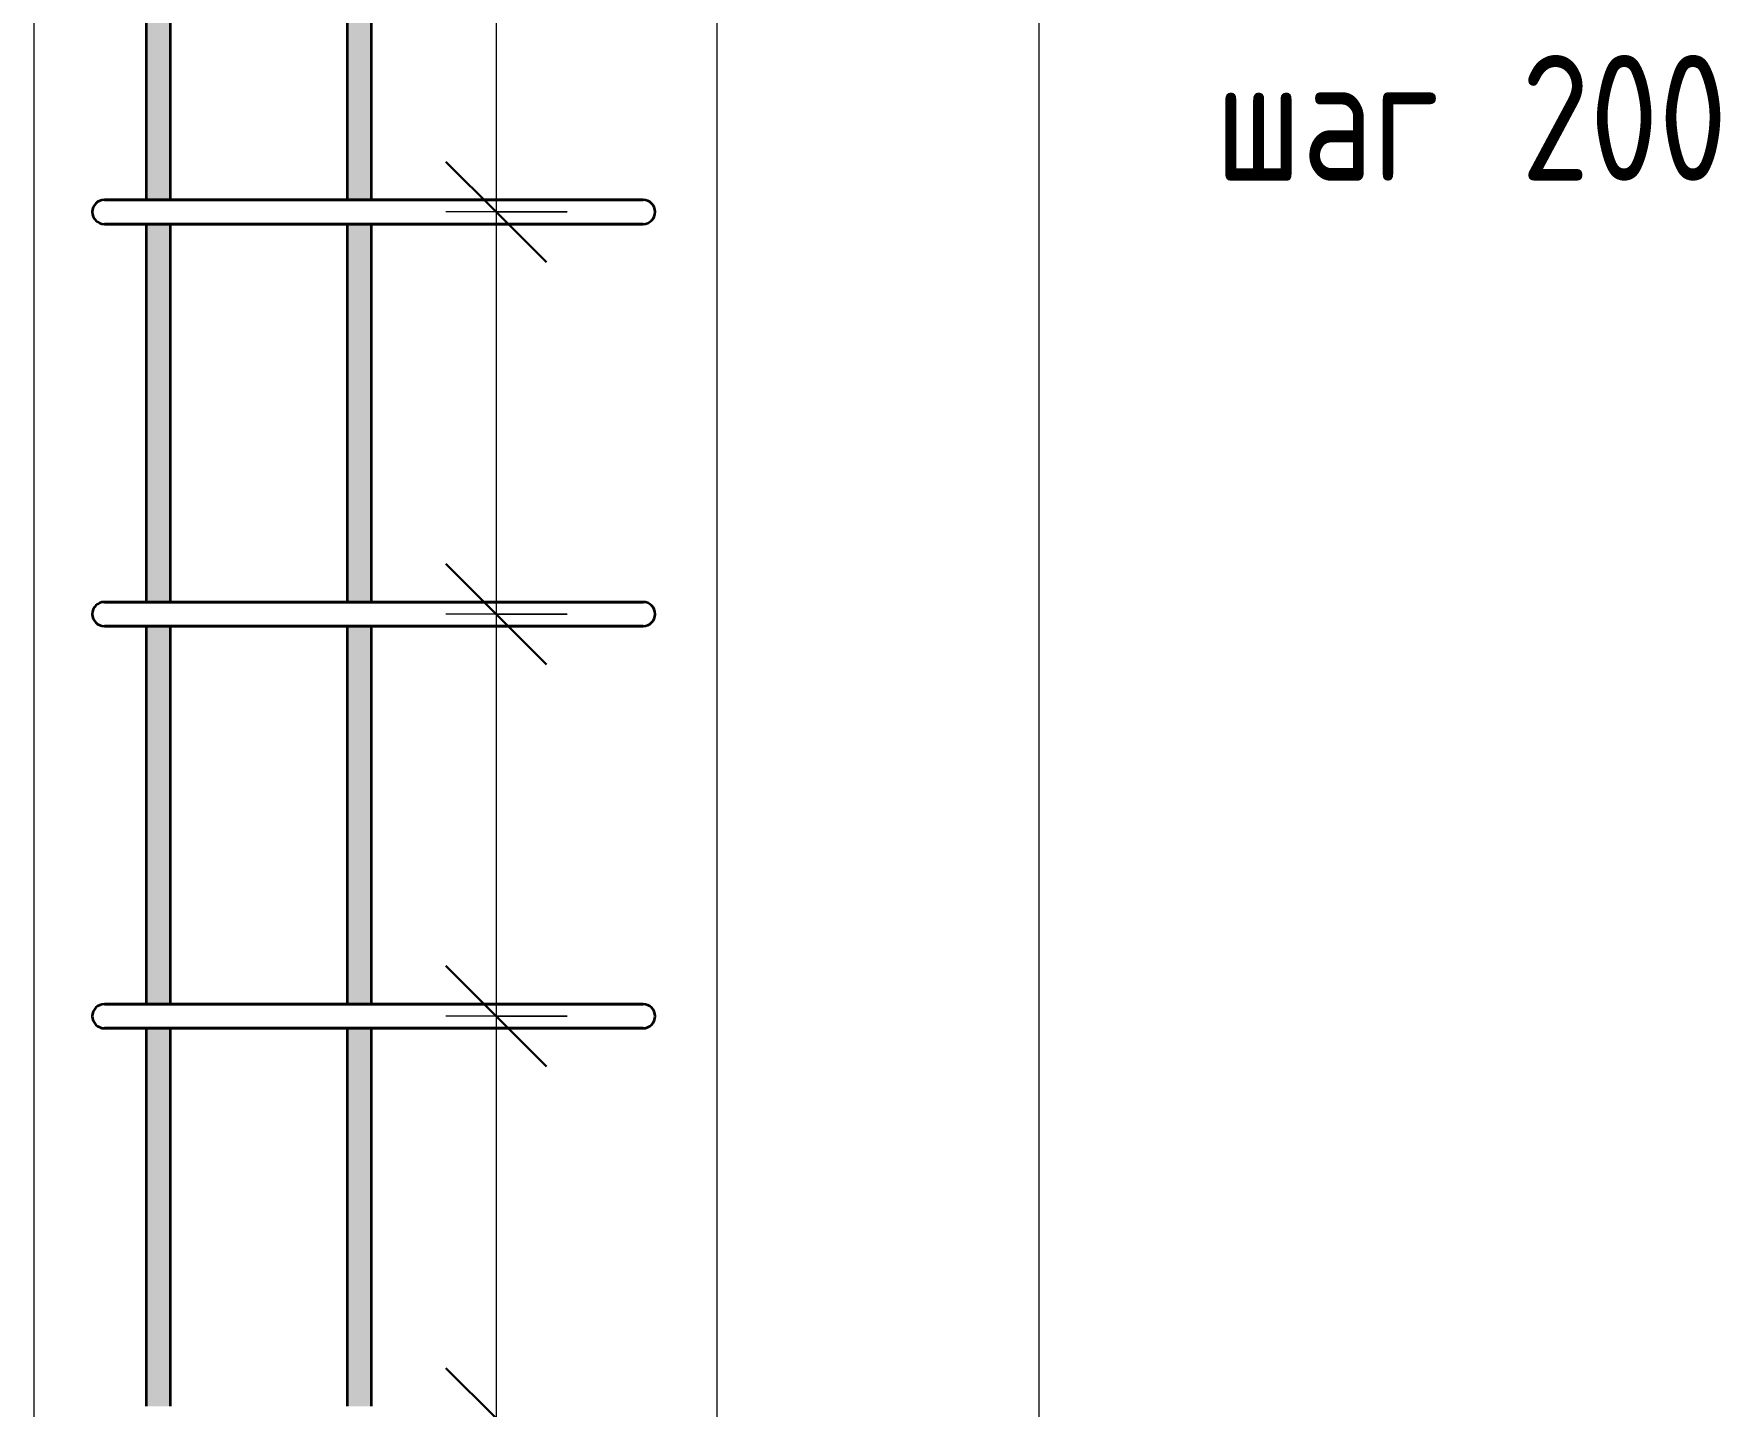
# Model space of a CAD drawing. Header units: millimetres. Extents: x -420 to 46222, y -4716 to 36443.
# Drawn here: x 45148 to 45987, y 1686 to 2369 of the extents above; entities that cross this region are included whole.
import ezdxf

# ---------------------------------------------------------------- set-up
doc = ezdxf.new("R2010")
doc.units = ezdxf.units.MM
for name, color, linetype, lineweight in [('AA_Dim', 7, 'Continuous', 9), ('AA_Dim-25', 7, 'Continuous', 9), ('AA_Oformlenie', 7, 'Continuous', 9), ('AA_Vinoska', 7, 'Continuous', 9), ('AF_Stena_Опалубка', 253, 'Continuous', 20), ('KR_Armatura_Tonkie', 7, 'Continuous', 20)]:
    doc.layers.add(name, color=color, linetype=linetype, lineweight=lineweight)
doc.styles.add('ISOCPEUR_8', font='isocpeur.ttf', dxfattribs={"width": 0.8, "height": 62.5})
doc.dimstyles.new('10_Раскладка_арматуры_с_засечками_1', dxfattribs={"dimscale": 304.8, "dimtxt": 0.18, "dimasz": 0.164042, "dimexe": 0.082021, "dimexo": 0, "dimgap": 0, "dimtad": 1, "dimdec": 3, "dimrnd": 0.001, "dimdsep": 46, "dimtxsty": 'ISOCPEUR_8', "dimblk1": 'OBLIQUE', "dimblk2": 'OBLIQUE', "dimsah": 1, "dimcen": 0.09, "dimdle": 0.082021, "dimazin": 0, "dimtfac": 1, "dimtdec": 4, "dimtix": 1, "dimtmove": 0, "dimatfit": 3, "dimfxl": 1, "dimtvp": 1, "dimtolj": 1, "dimtzin": 0, "dimlwd": 18, "dimlwe": 18, "dimarcsym": 2})

# ---------------------------------------------------------------- blocks, each defined once
blk = doc.blocks.new('350_Стержень верт с удлинением концов _НесАрм_РабПлоск_ - 350_Стержень верт с удлинением концов _НесАрм_РабПлоск_-4184977-Схема обрамления отверстия 1530х1930 _h_')
at = {"layer": 'KR_Armatura_Tonkie', "lineweight": 35}
h = blk.add_hatch(color=256, dxfattribs=at)
h.paths.add_polyline_path([(-32458, 915), (-32452, 915), (-32452.27, 1259), (-32464, 1259), (-32463.8, 915), (-32459.55, 915)])
h.paths.add_polyline_path([(-32458.18, 1283), (-32452, 1283), (-32452.29, 1347), (-32464, 1347), (-32463.8, 1283), (-32459.55, 1283)])
h.paths.add_polyline_path([(-32452.94, 1371), (-32452, 1371), (-32452.2, 1474), (-32464, 1474), (-32463.8, 1371), (-32453.76, 1371)])
h.paths.add_polyline_path([(-32453.76, 1486), (-32452, 1486), (-32452.2, 1674), (-32464, 1674), (-32463.8, 1486), (-32453.98, 1486)])
h.paths.add_polyline_path([(-32458.38, 1686), (-32452, 1686), (-32452.2, 1874), (-32464, 1874), (-32463.8, 1686), (-32459.55, 1686)])
h.paths.add_polyline_path([(-32453.1, 1886), (-32452, 1886), (-32452.2, 2074), (-32464, 2074), (-32463.8, 1886), (-32453.76, 1886)])
h.paths.add_polyline_path([(-32453.76, 2086), (-32452, 2086), (-32452.2, 2274), (-32464, 2274), (-32463.8, 2086), (-32454.22, 2086)])
h.paths.add_polyline_path([(-32458.67, 2286), (-32452, 2286), (-32452.2, 2474), (-32464, 2474), (-32463.8, 2286), (-32459.55, 2286)])
h.paths.add_polyline_path([(-32453.76, 2486), (-32452, 2486), (-32452.2, 2674), (-32464, 2674), (-32463.8, 2486), (-32454.37, 2486)])
h.paths.add_polyline_path([(-32453.76, 2686), (-32452, 2686), (-32452.2, 2874), (-32464, 2874), (-32463.8, 2686), (-32454.45, 2686)])
h.paths.add_polyline_path([(-32458.97, 2886), (-32452, 2886), (-32452.2, 3074), (-32464, 3074), (-32463.8, 2886), (-32459.55, 2886)])
h.paths.add_polyline_path([(-32453.76, 3086), (-32452, 3086), (-32452.2, 3274), (-32464, 3274), (-32463.8, 3086), (-32454.61, 3086)])
h.paths.add_polyline_path([(-32453.76, 3286), (-32452, 3286), (-32452.2, 3387), (-32464, 3387), (-32463.8, 3286), (-32454.69, 3286)])
h.paths.add_polyline_path([(-32459.23, 3419), (-32452, 3419), (-32452.2, 3487), (-32464, 3487), (-32463.8, 3419), (-32459.55, 3419)])
h.paths.add_polyline_path([(-32459.28, 3519), (-32452, 3519), (-32452.2, 4080), (-32464, 4080), (-32463.8, 3519), (-32459.55, 3519)])
for p, q in [((-32464, 2474), (-32464, 2286)), ((-32452, 2286), (-32452, 2474)), ((-32464, 2274), (-32464, 2086)), ((-32452, 2086), (-32452, 2274)), ((-32464, 2074), (-32464, 1886)), ((-32452, 1886), (-32452, 2074)), ((-32464, 1874), (-32464, 1686)), ((-32452, 1686), (-32452, 1874))]:
    blk.add_line(p, q, dxfattribs=at)
blk = doc.blocks.new('350_Стержень верт с удлинением концов _НесАрм_РабПлоск_ - 350_Стержень верт с удлинением концов _НесАрм_РабПлоск_-V19-Схема обрамления отверстия 1530х1930 _h_')
at = {"layer": 'KR_Armatura_Tonkie', "lineweight": 35}
for p, q in [((-32464, 2474), (-32464, 2286)), ((-32452, 2286), (-32452, 2474)), ((-32464, 2274), (-32464, 2086)), ((-32452, 2086), (-32452, 2274)), ((-32464, 2074), (-32464, 1886)), ((-32452, 1886), (-32452, 2074)), ((-32464, 1874), (-32464, 1686)), ((-32452, 1686), (-32452, 1874))]:
    blk.add_line(p, q, dxfattribs=at)
blk = doc.blocks.new('350_Стержень верт с удлинением концов _НесАрм_РабПлоск_ - 350_Стержень верт с удлинением концов _НесАрм_РабПлоск_-V20-Схема обрамления отверстия 1530х1930 _h_')
at = {"layer": 'KR_Armatura_Tonkie', "lineweight": 35}
h = blk.add_hatch(color=256, dxfattribs=at)
h.paths.add_polyline_path([(-32558, 915), (-32552, 915), (-32552.27, 1259), (-32564, 1259), (-32563.8, 915), (-32559.55, 915)])
h.paths.add_polyline_path([(-32558.18, 1283), (-32552, 1283), (-32552.29, 1347), (-32564, 1347), (-32563.8, 1283), (-32559.55, 1283)])
h.paths.add_polyline_path([(-32558.22, 1371), (-32552, 1371), (-32552.2, 1474), (-32564, 1474), (-32563.8, 1371), (-32559.55, 1371)])
h.paths.add_polyline_path([(-32564, 1486), (-32552, 1486), (-32552.2, 1674), (-32564, 1674), (-32564, 1493.82)])
h.paths.add_polyline_path([(-32558.17, 1686), (-32552, 1686), (-32552.2, 1874), (-32564, 1874), (-32563.8, 1686), (-32558.38, 1686)])
h.paths.add_polyline_path([(-32563.38, 1886), (-32552, 1886), (-32552.2, 2074), (-32564, 2074), (-32563.8, 1886)])
h.paths.add_polyline_path([(-32552.8, 2086), (-32552, 2086), (-32552.2, 2274), (-32564, 2274), (-32563.8, 2086), (-32553.16, 2086)])
h.paths.add_polyline_path([(-32552.2, 2286), (-32552, 2286), (-32552.2, 2474), (-32564, 2474), (-32563.8, 2286), (-32552.46, 2286)])
h.paths.add_polyline_path([(-32558, 2486), (-32552, 2486), (-32552.2, 2674), (-32564, 2674), (-32563.8, 2486), (-32558.17, 2486)])
h.paths.add_polyline_path([(-32558, 2686), (-32552, 2686), (-32552.2, 2874), (-32564, 2874), (-32563.8, 2686), (-32558.17, 2686)])
h.paths.add_polyline_path([(-32552.13, 2886), (-32552, 2886), (-32552.2, 3074), (-32564, 3074), (-32563.8, 2886), (-32552.2, 2886)])
h.paths.add_polyline_path([(-32558.17, 3086), (-32552, 3086), (-32552.2, 3274), (-32564, 3274), (-32563.8, 3086), (-32559.07, 3086)])
h.paths.add_polyline_path([(-32558.17, 3286), (-32552, 3286), (-32552.2, 3387), (-32564, 3387), (-32563.8, 3286), (-32559.16, 3286)])
h.paths.add_polyline_path([(-32559.23, 3419), (-32552, 3419), (-32552.2, 3487), (-32564, 3487), (-32563.8, 3419), (-32559.55, 3419)])
h.paths.add_polyline_path([(-32559.28, 3519), (-32552, 3519), (-32552.2, 4080), (-32564, 4080), (-32563.8, 3519), (-32559.55, 3519)])
for p, q in [((-32564, 2474), (-32564, 2286)), ((-32552, 2286), (-32552, 2474)), ((-32564, 2274), (-32564, 2086)), ((-32552, 2086), (-32552, 2274)), ((-32564, 2074), (-32564, 1886)), ((-32552, 1886), (-32552, 2074)), ((-32564, 1874), (-32564, 1686)), ((-32552, 1686), (-32552, 1874))]:
    blk.add_line(p, q, dxfattribs=at)
blk = doc.blocks.new('011_Прямоугольник обрыва _ЭлУзла_ - 011_Прямоугольник обрыва _ЭлУзла_-4186116-Схема обрамления отверстия 1530х1930 _h_')
at = {"layer": 'AA_Oformlenie'}
blk.add_line((-32120, 3323.82), (-32120, 1631.93), dxfattribs=at)
blk = doc.blocks.new('DIMBLOCK154-Схема обрамления отверстия 1530х1930 _h_')
at = {"layer": 'AA_Dim-25', "lineweight": 30}
for p, q in [((45378.5, 2480), (45353.5, 2505)), ((45378.5, 2480), (45403.5, 2455)), ((45378.5, 2280), (45353.5, 2305)), ((45378.5, 2280), (45403.5, 2255))]:
    blk.add_line(p, q, dxfattribs=at)
at = {"layer": 'AA_Dim-25', "lineweight": 18}
for p, q in [((45413.85, 2480), (45353.5, 2480)), ((45378.5, 2480), (45378.5, 2280)), ((45378.5, 2480), (45413.85, 2480)), ((45413.85, 2280), (45353.5, 2280)), ((45378.5, 2280), (45413.85, 2280))]:
    blk.add_line(p, q, dxfattribs=at)
blk = doc.blocks.new('_Oblique')
at = {"color": 0, "linetype": 'ByBlock', "lineweight": -2}
blk.add_line((-0.5, -0.5), (0.5, 0.5), dxfattribs=at)
blk = doc.blocks.new('DIMBLOCK155-Схема обрамления отверстия 1530х1930 _h_')
at = {"layer": 'AA_Dim-25', "lineweight": 30}
for p, q in [((45378.5, 2280), (45353.5, 2305)), ((45378.5, 2280), (45403.5, 2255)), ((45378.5, 2080), (45353.5, 2105)), ((45378.5, 2080), (45403.5, 2055))]:
    blk.add_line(p, q, dxfattribs=at)
at = {"layer": 'AA_Dim-25', "lineweight": 18}
for p, q in [((45413.85, 2280), (45353.5, 2280)), ((45378.5, 2280), (45378.5, 2080)), ((45378.5, 2280), (45413.85, 2280)), ((45413.85, 2080), (45353.5, 2080)), ((45378.5, 2080), (45413.85, 2080))]:
    blk.add_line(p, q, dxfattribs=at)
blk = doc.blocks.new('DIMBLOCK156-Схема обрамления отверстия 1530х1930 _h_')
at = {"layer": 'AA_Dim-25', "lineweight": 30}
for p, q in [((45378.5, 2080), (45353.5, 2105)), ((45378.5, 2080), (45403.5, 2055)), ((45378.5, 1880), (45353.5, 1905)), ((45378.5, 1880), (45403.5, 1855))]:
    blk.add_line(p, q, dxfattribs=at)
at = {"layer": 'AA_Dim-25', "lineweight": 18}
for p, q in [((45413.85, 2080), (45353.5, 2080)), ((45378.5, 2080), (45378.5, 1880)), ((45378.5, 2080), (45413.85, 2080)), ((45413.85, 1880), (45353.5, 1880)), ((45378.5, 1880), (45413.85, 1880))]:
    blk.add_line(p, q, dxfattribs=at)
blk = doc.blocks.new('DIMBLOCK157-Схема обрамления отверстия 1530х1930 _h_')
at = {"layer": 'AA_Dim-25', "lineweight": 30}
for p, q in [((45378.5, 1880), (45353.5, 1905)), ((45378.5, 1880), (45403.5, 1855)), ((45378.5, 1680), (45353.5, 1705)), ((45378.5, 1680), (45403.5, 1655))]:
    blk.add_line(p, q, dxfattribs=at)
at = {"layer": 'AA_Dim-25', "lineweight": 18}
for p, q in [((45413.85, 1880), (45353.5, 1880)), ((45378.5, 1880), (45378.5, 1680)), ((45378.5, 1880), (45413.85, 1880)), ((45413.85, 1680), (45353.5, 1680)), ((45378.5, 1680), (45413.85, 1680))]:
    blk.add_line(p, q, dxfattribs=at)
blk = doc.blocks.new('DIMBLOCK158-Схема обрамления отверстия 1530х1930 _h_')
at = {"layer": 'AA_Dim-25', "lineweight": 30}
for p, q in [((45378.5, 1680), (45353.5, 1705)), ((45378.5, 1680), (45403.5, 1655)), ((45378.5, 1480), (45353.5, 1505)), ((45378.5, 1480), (45403.5, 1455))]:
    blk.add_line(p, q, dxfattribs=at)
at = {"layer": 'AA_Dim-25', "lineweight": 18}
for p, q in [((45413.85, 1680), (45353.5, 1680)), ((45378.5, 1680), (45378.5, 1455)), ((45378.5, 1680), (45413.85, 1680)), ((45413.85, 1480), (45353.5, 1480)), ((45378.5, 1480), (45413.85, 1480))]:
    blk.add_line(p, q, dxfattribs=at)

msp = doc.modelspace()

# ---------------------------------------------------------------- linework, layer by layer
at = {"layer": 'AF_Stena_Опалубка'}
for p, q in [((45488.3974, 730), (45488.3974, 3580)), ((45148.3974, 3345), (45148.3974, 1415))]:
    msp.add_line(p, q, dxfattribs=at)
at = {"layer": 'KR_Armatura_Tonkie', "lineweight": 35}
for p, q in [((45219.542, 2286), (45183.542, 2286)), ((45183.542, 2286), (45219.542, 2286)), ((45415.542, 2286), (45219.542, 2286)), ((45219.542, 2286), (45415.542, 2286)), ((45390.0862, 2286), (45352.9207, 2286)), ((45451.542, 2286), (45390.0862, 2286)), ((45403.8323, 2286), (45440.9979, 2286)), ((45440.9979, 2286), (45415.542, 2286)), ((45415.542, 2286), (45451.542, 2286)), ((45440.9979, 2286), (45440.9979, 2286)), ((45219.542, 2274), (45183.542, 2274)), ((45183.542, 2274), (45219.542, 2274)), ((45415.542, 2274), (45219.542, 2274)), ((45219.542, 2274), (45415.542, 2274)), ((45390.0862, 2274), (45352.9207, 2274)), ((45451.542, 2274), (45390.0862, 2274)), ((45403.8323, 2274), (45440.9979, 2274)), ((45451.542, 2274), (45415.542, 2274)), ((45415.542, 2274), (45451.542, 2274)), ((45440.9979, 2274), (45451.542, 2274)), ((45219.542, 2086), (45183.542, 2086)), ((45183.542, 2086), (45219.542, 2086)), ((45415.542, 2086), (45219.542, 2086)), ((45219.542, 2086), (45415.542, 2086)), ((45390.0862, 2086), (45352.9207, 2086)), ((45451.542, 2086), (45390.0862, 2086)), ((45403.8323, 2086), (45440.9979, 2086)), ((45440.9979, 2086), (45415.542, 2086)), ((45415.542, 2086), (45451.542, 2086)), ((45440.9979, 2086), (45440.9979, 2086)), ((45219.542, 2074), (45183.542, 2074)), ((45183.542, 2074), (45219.542, 2074)), ((45415.542, 2074), (45219.542, 2074)), ((45219.542, 2074), (45415.542, 2074)), ((45390.0862, 2074), (45352.9207, 2074)), ((45451.542, 2074), (45390.0862, 2074)), ((45403.8323, 2074), (45440.9979, 2074)), ((45451.542, 2074), (45415.542, 2074)), ((45415.542, 2074), (45451.542, 2074)), ((45440.9979, 2074), (45451.542, 2074)), ((45219.542, 1886), (45183.542, 1886)), ((45183.542, 1886), (45219.542, 1886)), ((45415.542, 1886), (45219.542, 1886)), ((45219.542, 1886), (45415.542, 1886)), ((45390.0862, 1886), (45352.9207, 1886)), ((45451.542, 1886), (45390.0862, 1886)), ((45403.8323, 1886), (45440.9979, 1886)), ((45440.9979, 1886), (45415.542, 1886)), ((45415.542, 1886), (45451.542, 1886)), ((45440.9979, 1886), (45440.9979, 1886)), ((45219.542, 1874), (45183.542, 1874)), ((45183.542, 1874), (45219.542, 1874)), ((45415.542, 1874), (45219.542, 1874)), ((45219.542, 1874), (45415.542, 1874)), ((45390.0862, 1874), (45352.9207, 1874)), ((45451.542, 1874), (45390.0862, 1874)), ((45403.8323, 1874), (45440.9979, 1874)), ((45451.542, 1874), (45415.542, 1874)), ((45415.542, 1874), (45451.542, 1874)), ((45440.9979, 1874), (45451.542, 1874))]:
    msp.add_line(p, q, dxfattribs=at)
for centre, start, end in [((45183.542, 2280), 90, 270), ((45183.542, 2280), 90, 270), ((45451.542, 2280), 270, 90), ((45451.542, 2280), 270, 90), ((45451.542, 2280), 270, 90), ((45183.542, 2080), 90, 270), ((45183.542, 2080), 90, 270), ((45451.542, 2080), 270, 90), ((45451.542, 2080), 270, 90), ((45451.542, 2080), 270, 90), ((45183.542, 1880), 90, 270), ((45183.542, 1880), 90, 270), ((45451.542, 1880), 270, 90), ((45451.542, 1880), 270, 90), ((45451.542, 1880), 270, 90)]:
    msp.add_arc(centre, 6, start, end, dxfattribs=at)

# ---------------------------------------------------------------- block references
at = {"layer": 'AA_Oformlenie'}
msp.add_blockref('011_Прямоугольник обрыва _ЭлУзла_ - 011_Прямоугольник обрыва _ЭлУзла_-4186116-Схема обрамления отверстия 1530х1930 _h_', (77768.3974, 0), dxfattribs=at)
at = {"layer": 'KR_Armatura_Tonkie', "lineweight": 35}
for name, p in [('350_Стержень верт с удлинением концов _НесАрм_РабПлоск_ - 350_Стержень верт с удлинением концов _НесАрм_РабПлоск_-V20-Схема обрамления отверстия 1530х1930 _h_', (77768.3974, 0)), ('350_Стержень верт с удлинением концов _НесАрм_РабПлоск_ - 350_Стержень верт с удлинением концов _НесАрм_РабПлоск_-V19-Схема обрамления отверстия 1530х1930 _h_', (77668.3974, 0)), ('350_Стержень верт с удлинением концов _НесАрм_РабПлоск_ - 350_Стержень верт с удлинением концов _НесАрм_РабПлоск_-4184977-Схема обрамления отверстия 1530х1930 _h_', (77768.3974, 0)), ('350_Стержень верт с удлинением концов _НесАрм_РабПлоск_ - 350_Стержень верт с удлинением концов _НесАрм_РабПлоск_-V19-Схема обрамления отверстия 1530х1930 _h_', (77768.3974, 0))]:
    msp.add_blockref(name, p, dxfattribs=at)

# ---------------------------------------------------------------- texts
at = {"layer": 'AA_Vinoska', "char_height": 62.5, "attachment_point": 1, "style": 'ISOCPEUR_8'}
for s, insert, width in [(' 200', (45856.5401, 2358.0676), 166.751), ('шаг', (45736.1547, 2358.0676), 145.907125)]:
    msp.add_mtext(s, dxfattribs=dict(at, insert=insert, width=width))

# ---------------------------------------------------------------- dimensions: what is measured, and where the dimension line sits
at = {"layer": 'AA_Dim', "lineweight": 18}
for base, p1, p2, picture, middle in [((45378.4952, 2280), (45413.8505, 2480), (45413.8505, 2280), 'DIMBLOCK154-Схема обрамления отверстия 1530х1930 _h_', (45347.2452, 2380)), ((45378.4952, 2080), (45413.8505, 2280), (45413.8505, 2080), 'DIMBLOCK155-Схема обрамления отверстия 1530х1930 _h_', (45347.2452, 2180)), ((45378.4952, 1880), (45413.8505, 2080), (45413.8505, 1880), 'DIMBLOCK156-Схема обрамления отверстия 1530х1930 _h_', (45347.2452, 1980)), ((45378.4952, 1680), (45413.8505, 1880), (45413.8505, 1680), 'DIMBLOCK157-Схема обрамления отверстия 1530х1930 _h_', (45347.2452, 1780)), ((45378.4952, 1480), (45413.8505, 1680), (45413.8505, 1480), 'DIMBLOCK158-Схема обрамления отверстия 1530х1930 _h_', (45347.2452, 1580))]:
    dim = msp.add_linear_dim(base=base, p1=p1, p2=p2, angle=90, dimstyle='10_Раскладка_арматуры_с_засечками_1', override={"dimpost": '<>', "dimfxl": 200}, dxfattribs=at)
    dim.commit()
    dim.dimension.update_dxf_attribs({"geometry": picture, "text_midpoint": middle})

doc.saveas('drawing.dxf')
